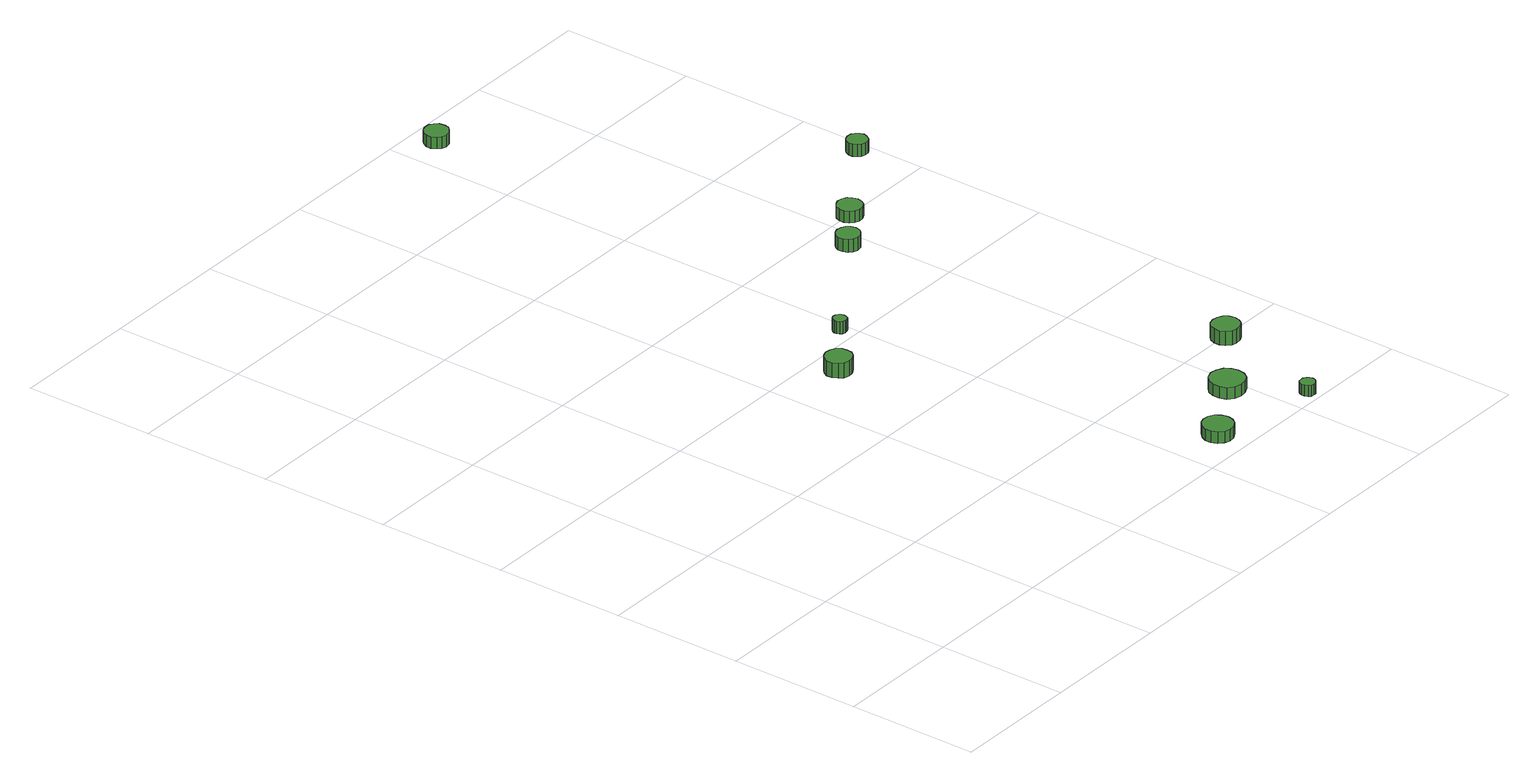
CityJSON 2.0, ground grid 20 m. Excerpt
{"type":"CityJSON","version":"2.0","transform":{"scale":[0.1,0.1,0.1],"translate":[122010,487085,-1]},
"CityObjects":{
"tree1":{"type":"SolitaryVegetationObject","attributes":{"function":"something"}},
"tree2":{"type":"SolitaryVegetationObject","attributes":{"function":"something"}},
"tree3":{"type":"SolitaryVegetationObject","attributes":{"function":"something"}},
"tree4":{"type":"SolitaryVegetationObject","attributes":{"function":"something"},"geometry":[{"type":"MultiSurface","lod":"1","boundaries":[[[0,1,2,3,4,5,6,7,8,9,10,11,12,13,14]],[[15,16,17,18,19,20,21,22,23,24,25,26,27,28,29]],[[0,29,28,1]],[[1,28,27,2]],[[2,27,26,3]],[[3,26,25,4]],[[4,25,24,5]],[[5,24,23,6]],[[6,23,22,7]],[[7,22,21,8]],[[8,21,20,9]],[[9,20,19,10]],[[10,19,18,11]],[[11,18,17,12]],[[12,17,16,13]],[[13,16,15,14]],[[14,15,29,0]]]}]},
"tree5":{"type":"SolitaryVegetationObject","attributes":{"function":"something"},"geometry":[{"type":"MultiSurface","lod":"1","boundaries":[[[30,31,32,33,34,35,36,37,38,39,40,41,42,43,44]],[[45,46,47,48,49,50,51,52,53,54,55,56,57,58,59]],[[30,59,58,31]],[[31,58,57,32]],[[32,57,56,33]],[[33,56,55,34]],[[34,55,54,35]],[[35,54,53,36]],[[36,53,52,37]],[[37,52,51,38]],[[38,51,50,39]],[[39,50,49,40]],[[40,49,48,41]],[[41,48,47,42]],[[42,47,46,43]],[[43,46,45,44]],[[44,45,59,30]]]}]},
"tree6":{"type":"SolitaryVegetationObject","attributes":{"function":"something"},"geometry":[{"type":"MultiSurface","lod":"1","boundaries":[[[60,61,62,63,64,65,66,67,68,69,70,71,72,73,74]],[[75,76,77,78,79,80,81,82,83,84,85,86,87,88,89]],[[60,89,88,61]],[[61,88,87,62]],[[62,87,86,63]],[[63,86,85,64]],[[64,85,84,65]],[[65,84,83,66]],[[66,83,82,67]],[[67,82,81,68]],[[68,81,80,69]],[[69,80,79,70]],[[70,79,78,71]],[[71,78,77,72]],[[72,77,76,73]],[[73,76,75,74]],[[74,75,89,60]]]}]},
"tree7":{"type":"SolitaryVegetationObject","attributes":{"function":"something"},"geometry":[{"type":"MultiSurface","lod":"1","boundaries":[[[90,91,92,93,94,95,96,97,98,99,100,101,102,103,104]],[[105,106,107,108,109,110,111,112,113,114,115,116,117,118,119]],[[90,119,118,91]],[[91,118,117,92]],[[92,117,116,93]],[[93,116,115,94]],[[94,115,114,95]],[[95,114,113,96]],[[96,113,112,97]],[[97,112,111,98]],[[98,111,110,99]],[[99,110,109,100]],[[100,109,108,101]],[[101,108,107,102]],[[102,107,106,103]],[[103,106,105,104]],[[104,105,119,90]]]}]},
"tree8":{"type":"SolitaryVegetationObject","attributes":{"function":"something"},"geometry":[{"type":"MultiSurface","lod":"1","boundaries":[[[120,121,122,123,124,125,126,127,128,129,130,131,132,133,134]],[[135,136,137,138,139,140,141,142,143,144,145,146,147,148,149]],[[120,149,148,121]],[[121,148,147,122]],[[122,147,146,123]],[[123,146,145,124]],[[124,145,144,125]],[[125,144,143,126]],[[126,143,142,127]],[[127,142,141,128]],[[128,141,140,129]],[[129,140,139,130]],[[130,139,138,131]],[[131,138,137,132]],[[132,137,136,133]],[[133,136,135,134]],[[134,135,149,120]]]}]},
"tree9":{"type":"SolitaryVegetationObject","attributes":{"function":"something"},"geometry":[{"type":"MultiSurface","lod":"1","boundaries":[[[150,151,152,153,154,155,156,157,158,159,160,161,162,163,164]],[[165,166,167,168,169,170,171,172,173,174,175,176,177,178,179]],[[150,179,178,151]],[[151,178,177,152]],[[152,177,176,153]],[[153,176,175,154]],[[154,175,174,155]],[[155,174,173,156]],[[156,173,172,157]],[[157,172,171,158]],[[158,171,170,159]],[[159,170,169,160]],[[160,169,168,161]],[[161,168,167,162]],[[162,167,166,163]],[[163,166,165,164]],[[164,165,179,150]]]}]},
"tree10":{"type":"SolitaryVegetationObject","attributes":{"function":"something"},"geometry":[{"type":"MultiSurface","lod":"1","boundaries":[[[180,181,182,183,184,185,186,187,188,189,190,191,192,193,194]],[[195,196,197,198,199,200,201,202,203,204,205,206,207,208,209]],[[180,209,208,181]],[[181,208,207,182]],[[182,207,206,183]],[[183,206,205,184]],[[184,205,204,185]],[[185,204,203,186]],[[186,203,202,187]],[[187,202,201,188]],[[188,201,200,189]],[[189,200,199,190]],[[190,199,198,191]],[[191,198,197,192]],[[192,197,196,193]],[[193,196,195,194]],[[194,195,209,180]]]}]},
"tree11":{"type":"SolitaryVegetationObject","attributes":{"function":"something"},"geometry":[{"type":"MultiSurface","lod":"1","boundaries":[[[210,211,212,213,214,215,216,217,218,219,220,221,222,223,224]],[[225,226,227,228,229,230,231,232,233,234,235,236,237,238,239]],[[210,239,238,211]],[[211,238,237,212]],[[212,237,236,213]],[[213,236,235,214]],[[214,235,234,215]],[[215,234,233,216]],[[216,233,232,217]],[[217,232,231,218]],[[218,231,230,219]],[[219,230,229,220]],[[220,229,228,221]],[[221,228,227,222]],[[222,227,226,223]],[[223,226,225,224]],[[224,225,239,210]]]}]},
"tree12":{"type":"SolitaryVegetationObject","attributes":{"function":"something"},"geometry":[{"type":"MultiSurface","lod":"1","boundaries":[[[240,241,242,243,244,245,246,247,248,249,250,251,252,253,254]],[[255,256,257,258,259,260,261,262,263,264,265,266,267,268,269]],[[240,269,268,241]],[[241,268,267,242]],[[242,267,266,243]],[[243,266,265,244]],[[244,265,264,245]],[[245,264,263,246]],[[246,263,262,247]],[[247,262,261,248]],[[248,261,260,249]],[[249,260,259,250]],[[250,259,258,251]],[[251,258,257,252]],[[252,257,256,253]],[[253,256,255,254]],[[254,255,269,240]]]}]},
"tree13":{"type":"SolitaryVegetationObject","attributes":{"function":"something"},"geometry":[{"type":"MultiSurface","lod":"1","boundaries":[[[270,271,272,273,274,275,276,277,278,279,280,281,282,283,284]],[[285,286,287,288,289,290,291,292,293,294,295,296,297,298,299]],[[270,299,298,271]],[[271,298,297,272]],[[272,297,296,273]],[[273,296,295,274]],[[274,295,294,275]],[[275,294,293,276]],[[276,293,292,277]],[[277,292,291,278]],[[278,291,290,279]],[[279,290,289,280]],[[280,289,288,281]],[[281,288,287,282]],[[282,287,286,283]],[[283,286,285,284]],[[284,285,299,270]]]}]}
},
"vertices":[
[521,560,30],[520,568,30],[515,575,30],[507,579,30],[499,580,30],[491,577,30],[485,572,30],[481,564,30],[481,556,30],[485,548,30],[491,542,30],[499,540,30],[507,541,30],[515,545,30],[520,552,30],[520,552,7],[515,545,7],[507,541,7],[499,540,7],[491,542,7],[485,548,7],[481,556,7],[481,564,7],[485,572,7],[491,577,7],[499,580,7],[507,579,7],[515,575,7],[520,568,7],[521,560,7],
[698,47,26],[696,56,26],[691,64,26],[682,69,26],[673,70,26],[664,67,26],[657,60,26],[653,52,26],[653,42,26],[657,33,26],[664,27,26],[673,24,26],[682,25,26],[691,30,26],[696,38,26],[696,38,8],[691,30,8],[682,25,8],[673,24,8],[664,27,8],[657,33,8],[653,42,8],[653,52,8],[657,60,8],[664,67,8],[673,70,8],[682,69,8],[691,64,8],[696,56,8],[698,47,8],
[598,624,26],[597,628,26],[595,631,26],[591,634,26],[587,634,26],[583,633,26],[580,630,26],[578,626,26],[578,622,26],[580,618,26],[583,615,26],[587,614,26],[591,614,26],[595,616,26],[597,620,26],[597,620,7],[595,616,7],[591,614,7],[587,614,7],[583,615,7],[580,618,7],[578,622,7],[578,626,7],[580,630,7],[583,633,7],[587,634,7],[591,634,7],[595,631,7],[597,628,7],[598,624,7],
[805,111,26],[803,121,26],[797,130,26],[787,135,26],[777,137,26],[766,133,26],[758,126,26],[754,116,26],[754,105,26],[758,95,26],[766,88,26],[777,85,26],[787,86,26],[797,91,26],[803,100,26],[803,100,8],[797,91,8],[787,86,8],[777,85,8],[766,88,8],[758,95,8],[754,105,8],[754,116,8],[758,126,8],[766,133,8],[777,137,8],[787,135,8],[797,130,8],[803,121,8],[805,111,8],
[849,18,26],[848,23,26],[845,26,26],[841,29,26],[837,29,26],[832,28,26],[829,25,26],[827,20,26],[827,16,26],[829,11,26],[832,8,26],[837,7,26],[841,7,26],[845,10,26],[848,13,26],[848,13,9],[845,10,9],[841,7,9],[837,7,9],[832,8,9],[829,11,9],[827,16,9],[827,20,9],[829,25,9],[832,28,9],[837,29,9],[841,29,9],[845,26,9],[848,23,9],[849,18,9],
[907,195,31],[905,203,31],[900,210,31],[893,214,31],[884,215,31],[876,213,31],[869,207,31],[866,199,31],[866,190,31],[869,182,31],[876,176,31],[884,174,31],[893,175,31],[900,179,31],[905,186,31],[905,186,9],[900,179,9],[893,175,9],[884,174,9],[876,176,9],[869,182,9],[866,190,9],[866,199,9],[869,207,9],[876,213,9],[884,215,9],[893,214,9],[900,210,9],[905,203,9],[907,195,9],
[792,752,27],[790,759,27],[786,765,27],[780,768,27],[772,769,27],[765,767,27],[760,762,27],[757,755,27],[757,748,27],[760,741,27],[765,736,27],[772,734,27],[780,735,27],[786,739,27],[790,744,27],[790,744,7],[786,739,7],[780,735,7],[772,734,7],[765,736,7],[760,741,7],[757,748,7],[757,755,7],[760,762,7],[765,767,7],[772,769,7],[780,768,7],[786,765,7],[790,759,7],[792,752,7],
[674,1362,25],[673,1370,25],[668,1376,25],[662,1380,25],[654,1380,25],[647,1378,25],[642,1373,25],[638,1366,25],[638,1358,25],[642,1351,25],[647,1346,25],[654,1344,25],[662,1345,25],[668,1349,25],[673,1355,25],[673,1355,7],[668,1349,7],[662,1345,7],[654,1344,7],[647,1346,7],[642,1351,7],[638,1358,7],[638,1366,7],[642,1373,7],[647,1378,7],[654,1380,7],[662,1380,7],[668,1376,7],[673,1370,7],[674,1362,7],
[857,798,25],[855,806,25],[851,812,25],[844,816,25],[836,817,25],[829,814,25],[823,809,25],[820,802,25],[820,794,25],[823,787,25],[829,782,25],[836,779,25],[844,780,25],[851,784,25],[855,790,25],[855,790,7],[851,784,7],[844,780,7],[836,779,7],[829,782,7],[823,787,7],[820,794,7],[820,802,7],[823,809,7],[829,814,7],[836,817,7],[844,816,7],[851,812,7],[855,806,7],[857,798,7],
[998,895,26],[996,901,26],[992,906,26],[987,910,26],[980,910,26],[974,908,26],[970,904,26],[967,898,26],[967,892,26],[970,886,26],[974,882,26],[980,880,26],[987,880,26],[992,883,26],[996,889,26],[996,889,7],[992,883,7],[987,880,7],[980,880,7],[974,882,7],[970,886,7],[967,892,7],[967,898,7],[970,904,7],[974,908,7],[980,910,7],[987,910,7],[992,906,7],[996,901,7],[998,895,7]
]}
